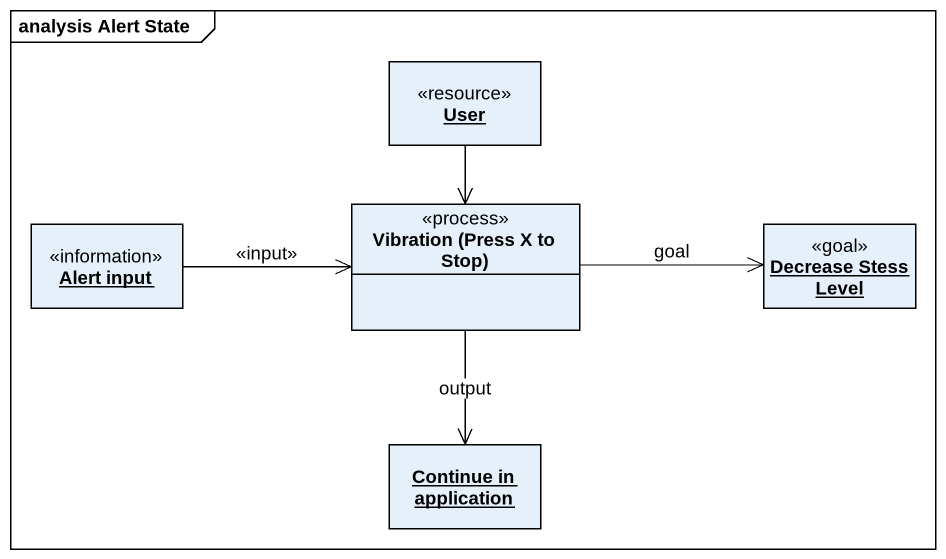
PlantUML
@startuml
mainframe analysis Alert State
hide circle
hide empty members
object User <<resource>>
object "Alert input" as Alert_input <<information>>
class "Vibration (Press X to Stop)" as Vibration_Press_X_to_Stop <<process>>
object "Decrease Stess Level" as Decrease_Stess_Level <<goal>>
object "Continue in application" as Continue_in_application
User --> Vibration_Press_X_to_Stop
Alert_input -right-> Vibration_Press_X_to_Stop : <<input>>
Vibration_Press_X_to_Stop -right-> Decrease_Stess_Level : goal
Vibration_Press_X_to_Stop --> Continue_in_application : output
@enduml
